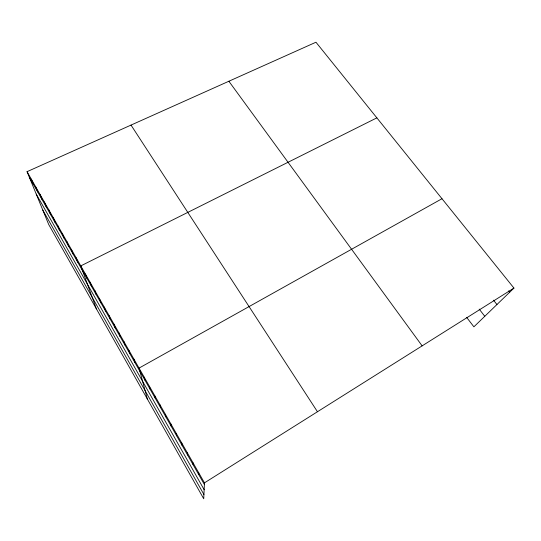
<?xml version="1.0" encoding="UTF-8"?>
<svg xmlns="http://www.w3.org/2000/svg" width="541" height="541" viewBox="0 0 541 541"><rect width="100%" height="100%" fill="white"/><g stroke="black" fill="none" stroke-linecap="round" stroke-linejoin="round"><path stroke-width="0.81" d="M27.05 171.673L204.464 482.849L203.727 498.775L48.704 224.501L27.05 171.673L315.958 42.225L513.95 288.089L473.889 326.825L466.626 317.344M204.464 482.849L513.95 288.089M441.983 198.723L139.044 368.096L147.389 399.102M376.867 117.864L80.771 265.901L96.406 308.897M508.75 290.835L509.784 292.12M493.514 300.187L496.942 304.536M479.191 309.1L484.777 316.296M228.87 81.251L422.136 345.875M131.017 125.093L317.466 411.742M29.295 177.157L204.39 484.54M36.233 194.077L204.146 489.693M42.807 210.118L203.923 494.508M31.304 179.139L33.508 184.555M35.605 186.672L37.755 192.014M39.939 194.273L42.042 199.534M44.308 201.949L46.37 207.129M48.724 209.685L50.732 214.791M53.174 217.496L55.135 222.513M57.671 225.381L59.578 230.317M62.201 233.333L64.061 238.182M66.78 241.36L68.585 246.128M71.405 249.462L73.15 254.142M76.065 257.644L77.755 262.229M85.383 273.989L86.959 278.392M90.036 282.152L91.557 286.46M94.736 290.389L96.197 294.602M99.476 298.7L100.876 302.818M104.257 307.092L105.596 311.109M109.086 315.565L110.364 319.481M113.962 324.113L115.179 327.927M118.885 332.742L120.034 336.448M123.848 341.459L124.937 345.057M128.866 350.25L129.881 353.74M133.931 359.136L134.878 362.511M144.204 377.151L145.008 380.296M149.417 386.294L150.148 389.317M154.679 395.525L155.335 398.426M159.994 404.844L160.576 407.623M165.357 414.257L165.864 416.915M170.78 423.765L171.206 426.288M176.251 433.368L176.603 435.762M181.783 443.065L182.047 445.324M187.369 452.864L187.551 454.981M193.009 462.758L193.11 464.733M198.709 472.753L198.723 474.585"/></g></svg>
